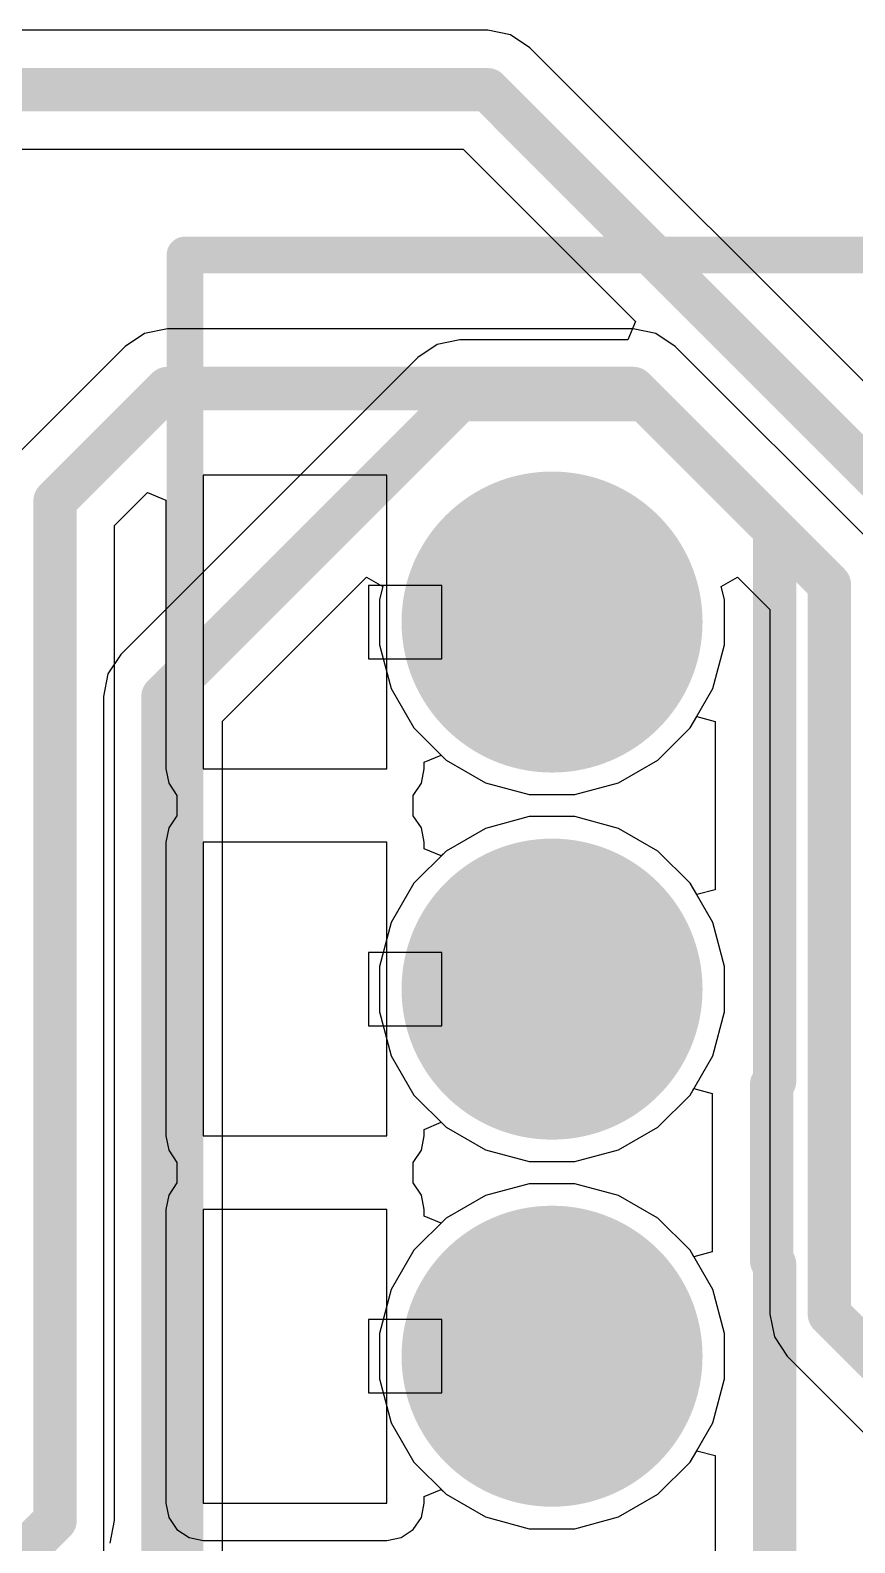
# Model space of a CAD drawing. Header units: inches. Extents: x -0.01 to 4.3, y -0.01 to 7.88.
# Drawn here: x 3.3688 to 3.5935, y 7.0862 to 7.4982 of the extents above; entities that cross this region are included whole.
import ezdxf

# ---------------------------------------------------------------- set-up
doc = ezdxf.new("R2010")
doc.units = ezdxf.units.IN
doc.header["$MEASUREMENT"] = 0
for name, color, linetype in [('Bottom Layer', 5, 'Continuous'), ('Bottom Solder', 6, 'Continuous'), ('Multi-Layer', 9, 'Continuous'), ('Pad Holes', 156, 'Continuous'), ('Top Layer', 1, 'Continuous'), ('Top Overlay', 2, 'Continuous'), ('Top Solder', 216, 'Continuous')]:
    doc.layers.add(name, color=color, linetype=linetype)

# ---------------------------------------------------------------- blocks, each defined once
blk = doc.blocks.new('B___P____31')
at = {"layer": 'Bottom Layer'}
h = blk.add_hatch(color=5, dxfattribs=at)
edge = h.paths.add_edge_path()
edge.add_arc((0.3, -0.75), 0.037, 0, 360)
h = blk.add_hatch(color=5, dxfattribs=at)
edge = h.paths.add_edge_path()
edge.add_arc((0.3, -0.85), 0.037, 0, 360)
h = blk.add_hatch(color=5, dxfattribs=at)
edge = h.paths.add_edge_path()
edge.add_arc((0.3, -0.95), 0.037, 0, 360)
at = {"layer": 'Bottom Solder'}
h = blk.add_hatch(color=6, dxfattribs=at)
edge = h.paths.add_edge_path()
edge.add_arc((0.3, -0.75), 0.041, 0, 360)
h = blk.add_hatch(color=6, dxfattribs=at)
edge = h.paths.add_edge_path()
edge.add_arc((0.3, -0.85), 0.041, 0, 360)
h = blk.add_hatch(color=6, dxfattribs=at)
edge = h.paths.add_edge_path()
edge.add_arc((0.3, -0.95), 0.041, 0, 360)
at = {"layer": 'Multi-Layer'}
h = blk.add_hatch(color=9, dxfattribs=at)
edge = h.paths.add_edge_path()
edge.add_arc((0.3, -0.75), 0.037, 0, 360)
h = blk.add_hatch(color=9, dxfattribs=at)
edge = h.paths.add_edge_path()
edge.add_arc((0.3, -0.85), 0.037, 0, 360)
h = blk.add_hatch(color=9, dxfattribs=at)
edge = h.paths.add_edge_path()
edge.add_arc((0.3, -0.95), 0.037, 0, 360)
at = {"layer": 'Pad Holes'}
h = blk.add_hatch(color=7, dxfattribs=at)
edge = h.paths.add_edge_path()
edge.add_arc((0.3, -0.75), 0.02, 0, 360)
h = blk.add_hatch(color=7, dxfattribs=at)
edge = h.paths.add_edge_path()
edge.add_arc((0.3, -0.85), 0.02, 0, 360)
h = blk.add_hatch(color=7, dxfattribs=at)
edge = h.paths.add_edge_path()
edge.add_arc((0.3, -0.95), 0.02, 0, 360)
at = {"layer": 'Top Layer'}
h = blk.add_hatch(color=1, dxfattribs=at)
edge = h.paths.add_edge_path()
edge.add_arc((0.3, -0.75), 0.037, 0, 360)
h = blk.add_hatch(color=1, dxfattribs=at)
edge = h.paths.add_edge_path()
edge.add_arc((0.3, -0.85), 0.037, 0, 360)
h = blk.add_hatch(color=1, dxfattribs=at)
edge = h.paths.add_edge_path()
edge.add_arc((0.3, -0.95), 0.037, 0, 360)
at = {"layer": 'Top Solder'}
h = blk.add_hatch(color=216, dxfattribs=at)
edge = h.paths.add_edge_path()
edge.add_arc((0.3, -0.75), 0.041, 0, 360)
h = blk.add_hatch(color=216, dxfattribs=at)
edge = h.paths.add_edge_path()
edge.add_arc((0.3, -0.85), 0.041, 0, 360)
h = blk.add_hatch(color=216, dxfattribs=at)
edge = h.paths.add_edge_path()
edge.add_arc((0.3, -0.95), 0.041, 0, 360)
at = {"layer": 'Bottom Layer'}
for p, q in [((0.345, -0.71), (0.345, -0.79)), ((0.395, -0.71), (0.345, -0.71)), ((0.395, -0.79), (0.395, -0.71)), ((0.33, -0.74), (0.33, -0.76)), ((0.35, -0.74), (0.33, -0.74)), ((0.35, -0.76), (0.35, -0.74)), ((0.33, -0.76), (0.35, -0.76)), ((0.345, -0.79), (0.395, -0.79)), ((0.345, -0.81), (0.345, -0.89)), ((0.395, -0.81), (0.345, -0.81)), ((0.395, -0.89), (0.395, -0.81)), ((0.33, -0.84), (0.33, -0.86)), ((0.35, -0.84), (0.33, -0.84)), ((0.35, -0.86), (0.35, -0.84)), ((0.33, -0.86), (0.35, -0.86)), ((0.345, -0.89), (0.395, -0.89)), ((0.345, -0.91), (0.345, -0.99)), ((0.395, -0.91), (0.345, -0.91)), ((0.395, -0.99), (0.395, -0.91)), ((0.33, -0.94), (0.33, -0.96)), ((0.35, -0.94), (0.33, -0.94)), ((0.35, -0.96), (0.35, -0.94)), ((0.33, -0.96), (0.35, -0.96)), ((0.345, -0.99), (0.395, -0.99))]:
    blk.add_line(p, q, dxfattribs=at)
at = {"layer": 'Top Overlay'}
for points in [[(0.4, 1.05, 0.01, 0.01, 0), (0.4, -1.05, 0.01, 0.01, 0)], [(0.4, -1.05, 0.01, 0.01, 0), (-0.4, -1.05, 0.01, 0.01, 0)]]:
    blk.add_lwpolyline(points, format="xyseb", dxfattribs=at)
blk.add_lwpolyline([(0.3975, -1.05, 0.005, 0.005, 1), (0.4025, -1.05, 0.005, 0.005, 1)], format="xyseb", close=True, dxfattribs=at)
blk.add_lwpolyline([(0.3975, -1.05, 0.005, 0.005, 1), (0.4025, -1.05, 0.005, 0.005, 1)], format="xyseb", close=True, dxfattribs=at)

msp = doc.modelspace()

# ---------------------------------------------------------------- linework, layer by layer
at = {"layer": 'Bottom Layer'}
for p, q in [((3.4062155, 7.4168391), (3.4000095, 7.4156046)), ((3.5331104, 7.4168391), (3.4062155, 7.4168391)), ((3.5393164, 7.4156046), (3.5331104, 7.4168391)), ((3.4000095, 7.4156046), (3.3947483, 7.4120892)), ((3.5445776, 7.4120892), (3.5393164, 7.4156046)), ((3.3947483, 7.4120892), (3.3641406, 7.3814815)), ((3.5980224, 7.3586444), (3.5445776, 7.4120892)), ((3.3918249, 7.363297), (3.4008041, 7.3722762)), ((3.4008041, 7.3722762), (3.4058041, 7.3702051)), ((3.4058041, 7.3702051), (3.4058041, 7.297)), ((3.3918249, 7.0922406), (3.3918249, 7.363297)), ((3.5570706, 7.3466563), (3.5615535, 7.3492445)), ((3.558, 7.3431877), (3.5570706, 7.3466563)), ((3.5615535, 7.3492445), (3.5703381, 7.3404599)), ((3.558, 7.3308123), (3.558, 7.3431877)), ((3.5703381, 7.3404599), (3.5703381, 7.1484448)), ((3.5547971, 7.3188587), (3.558, 7.3308123)), ((3.5486094, 7.3081413), (3.5547971, 7.3188587)), ((3.5398587, 7.2993906), (3.5486094, 7.3081413)), ((3.4761959, 7.2988031), (3.4808153, 7.3007166)), ((3.4761959, 7.297), (3.4761959, 7.2988031)), ((3.4808153, 7.3007166), (3.4821413, 7.2993906)), ((3.4821413, 7.2993906), (3.4928587, 7.2932029)), ((3.5291413, 7.2932029), (3.5398587, 7.2993906)), ((3.4058041, 7.297), (3.4065802, 7.2930982)), ((3.4065802, 7.2930982), (3.4087904, 7.2897905)), ((3.4732096, 7.2897905), (3.4754198, 7.2930982)), ((3.4754198, 7.2930982), (3.4761959, 7.297)), ((3.4928587, 7.2932029), (3.5048123, 7.29)), ((3.5171877, 7.29), (3.5291413, 7.2932029)), ((3.4087904, 7.2897905), (3.4087904, 7.2842095)), ((3.4732096, 7.2842095), (3.4732096, 7.2897905)), ((3.5048123, 7.29), (3.5171877, 7.29)), ((3.4065802, 7.2809018), (3.4058041, 7.277)), ((3.4087904, 7.2842095), (3.4065802, 7.2809018)), ((3.4754198, 7.2809018), (3.4732096, 7.2842095)), ((3.4761959, 7.277), (3.4754198, 7.2809018)), ((3.4928587, 7.2807971), (3.4821413, 7.2746094)), ((3.5048123, 7.284), (3.4928587, 7.2807971)), ((3.5171877, 7.284), (3.5048123, 7.284)), ((3.5291413, 7.2807971), (3.5171877, 7.284)), ((3.5398587, 7.2746094), (3.5291413, 7.2807971)), ((3.4058041, 7.277), (3.4058041, 7.197)), ((3.4761959, 7.2751969), (3.4761959, 7.277)), ((3.4808153, 7.2732834), (3.4761959, 7.2751969)), ((3.4821413, 7.2746094), (3.4808153, 7.2732834)), ((3.5486094, 7.2658587), (3.5398587, 7.2746094)), ((3.5547971, 7.2551413), (3.5486094, 7.2658587)), ((3.558, 7.2431877), (3.5547971, 7.2551413)), ((3.558, 7.2308123), (3.558, 7.2431877)), ((3.5547971, 7.2188587), (3.558, 7.2308123)), ((3.5486094, 7.2081413), (3.5547971, 7.2188587)), ((3.5398587, 7.1993906), (3.5486094, 7.2081413)), ((3.4761959, 7.1988031), (3.4808153, 7.2007166)), ((3.4761959, 7.197), (3.4761959, 7.1988031)), ((3.4808153, 7.2007166), (3.4821413, 7.1993906)), ((3.4821413, 7.1993906), (3.4928587, 7.1932029)), ((3.5291413, 7.1932029), (3.5398587, 7.1993906)), ((3.4058041, 7.197), (3.4065802, 7.1930982)), ((3.4754198, 7.1930982), (3.4761959, 7.197)), ((3.4065802, 7.1930982), (3.4087904, 7.1897905)), ((3.4732096, 7.1897905), (3.4754198, 7.1930982)), ((3.4928587, 7.1932029), (3.5048123, 7.19)), ((3.5048123, 7.19), (3.5171877, 7.19)), ((3.5171877, 7.19), (3.5291413, 7.1932029)), ((3.4087904, 7.1897905), (3.4087904, 7.1842095)), ((3.4732096, 7.1842095), (3.4732096, 7.1897905)), ((3.4087904, 7.1842095), (3.4065802, 7.1809018)), ((3.4754198, 7.1809018), (3.4732096, 7.1842095)), ((3.5048123, 7.184), (3.4928587, 7.1807971)), ((3.5171877, 7.184), (3.5048123, 7.184)), ((3.5291413, 7.1807971), (3.5171877, 7.184)), ((3.4065802, 7.1809018), (3.4058041, 7.177)), ((3.4761959, 7.177), (3.4754198, 7.1809018)), ((3.4928587, 7.1807971), (3.4821413, 7.1746094)), ((3.5398587, 7.1746094), (3.5291413, 7.1807971)), ((3.4058041, 7.177), (3.4058041, 7.097)), ((3.4761959, 7.1751969), (3.4761959, 7.177)), ((3.4808153, 7.1732834), (3.4761959, 7.1751969)), ((3.4821413, 7.1746094), (3.4808153, 7.1732834)), ((3.5486094, 7.1658587), (3.5398587, 7.1746094)), ((3.5547971, 7.1551413), (3.5486094, 7.1658587)), ((3.558, 7.1431877), (3.5547971, 7.1551413)), ((3.5703381, 7.1484448), (3.5715726, 7.1422388)), ((3.558, 7.1308123), (3.558, 7.1431877)), ((3.5715726, 7.1422388), (3.575088, 7.1369776)), ((3.575088, 7.1369776), (3.698942, 7.0131236)), ((3.5547971, 7.1188587), (3.558, 7.1308123)), ((3.5486094, 7.1081413), (3.5547971, 7.1188587)), ((3.5398587, 7.0993906), (3.5486094, 7.1081413)), ((3.4761959, 7.0988031), (3.4808153, 7.1007166)), ((3.4808153, 7.1007166), (3.4821413, 7.0993906)), ((3.4821413, 7.0993906), (3.4928587, 7.0932029)), ((3.5291413, 7.0932029), (3.5398587, 7.0993906)), ((3.4058041, 7.097), (3.4065802, 7.0930982)), ((3.4754198, 7.0930982), (3.4761959, 7.097)), ((3.4761959, 7.097), (3.4761959, 7.0988031)), ((3.3905904, 7.0860346), (3.3918249, 7.0922406)), ((3.4065802, 7.0930982), (3.4087904, 7.0897904)), ((3.4732096, 7.0897904), (3.4754198, 7.0930982)), ((3.4928587, 7.0932029), (3.5048123, 7.09)), ((3.5171877, 7.09), (3.5291413, 7.0932029)), ((3.4087904, 7.0897904), (3.4120982, 7.0875802)), ((3.4120982, 7.0875802), (3.416, 7.0868041)), ((3.466, 7.0868041), (3.4699018, 7.0875802)), ((3.4699018, 7.0875802), (3.4732096, 7.0897904)), ((3.5048123, 7.09), (3.5171877, 7.09)), ((3.416, 7.0868041), (3.466, 7.0868041))]:
    msp.add_line(p, q, dxfattribs=at)
for points in [[(3.3756078, 7.3700143, 0.011811, 0.011811, 0), (3.4062155, 7.400622, 0.011811, 0.011811, 0)], [(3.4062155, 7.400622, 0.011811, 0.011811, 0), (3.5331104, 7.400622, 0.011811, 0.011811, 0)], [(3.5331104, 7.400622, 0.011811, 0.011811, 0), (3.5865552, 7.3471772, 0.011811, 0.011811, 0)], [(3.3756078, 7.0922406, 0.011811, 0.011811, 0), (3.3756078, 7.3700143, 0.011811, 0.011811, 0)], [(3.5865552, 7.1484448, 0.011811, 0.011811, 0), (3.5865552, 7.3471772, 0.011811, 0.011811, 0)], [(3.5865552, 7.1484448, 0.011811, 0.011811, 0), (3.73, 7.005, 0.011811, 0.011811, 0)], [(3.345, 7.0616328, 0.011811, 0.011811, 0), (3.3756078, 7.0922406, 0.011811, 0.011811, 0)]]:
    msp.add_lwpolyline(points, format="xyseb", dxfattribs=at)
for points in [[(3.4032628, 7.400622, 0.0059055, 0.0059055, 1), (3.4091682, 7.400622, 0.0059055, 0.0059055, 1)], [(3.4032628, 7.400622, 0.0059055, 0.0059055, 1), (3.4091682, 7.400622, 0.0059055, 0.0059055, 1)], [(3.5301577, 7.400622, 0.0059055, 0.0059055, 1), (3.5360631, 7.400622, 0.0059055, 0.0059055, 1)], [(3.5301577, 7.400622, 0.0059055, 0.0059055, 1), (3.5360631, 7.400622, 0.0059055, 0.0059055, 1)], [(3.3726551, 7.3700143, 0.0059055, 0.0059055, 1), (3.3785605, 7.3700143, 0.0059055, 0.0059055, 1)], [(3.3726551, 7.3700143, 0.0059055, 0.0059055, 1), (3.3785605, 7.3700143, 0.0059055, 0.0059055, 1)], [(3.5836025, 7.3471772, 0.0059055, 0.0059055, 1), (3.5895079, 7.3471772, 0.0059055, 0.0059055, 1)], [(3.5836025, 7.3471772, 0.0059055, 0.0059055, 1), (3.5895079, 7.3471772, 0.0059055, 0.0059055, 1)], [(3.5836025, 7.1484448, 0.0059055, 0.0059055, 1), (3.5895079, 7.1484448, 0.0059055, 0.0059055, 1)], [(3.5836025, 7.1484448, 0.0059055, 0.0059055, 1), (3.5895079, 7.1484448, 0.0059055, 0.0059055, 1)], [(3.3726551, 7.0922406, 0.0059055, 0.0059055, 1), (3.3785605, 7.0922406, 0.0059055, 0.0059055, 1)], [(3.3726551, 7.0922406, 0.0059055, 0.0059055, 1), (3.3785605, 7.0922406, 0.0059055, 0.0059055, 1)]]:
    msp.add_lwpolyline(points, format="xyseb", close=True, dxfattribs=at)
at = {"layer": 'Top Layer'}
for p, q in [((3.4934905, 7.4982171), (2.5999188, 7.4982171)), ((3.4996965, 7.4969826), (3.4934905, 7.4982171)), ((3.5049577, 7.4934672), (3.4996965, 7.4969826)), ((3.6126167, 7.3858082), (3.5049577, 7.4934672)), ((2.6066361, 7.4657829), (3.4867732, 7.4657829)), ((3.4867732, 7.4657829), (3.533717, 7.4188391)), ((3.533717, 7.4188391), (3.5316459, 7.4138391)), ((3.4796836, 7.4126046), (3.4744224, 7.4090892)), ((3.4858896, 7.4138391), (3.4796836, 7.4126046)), ((3.5316459, 7.4138391), (3.4858896, 7.4138391)), ((3.4744224, 7.4090892), (3.3935328, 7.3281996)), ((3.4212171, 7.3100151), (3.4604465, 7.3492445)), ((3.4604465, 7.3492445), (3.4649294, 7.3466563)), ((3.4649294, 7.3466563), (3.464, 7.3431877)), ((3.464, 7.3431877), (3.464, 7.3308123)), ((3.464, 7.3308123), (3.4672029, 7.3188587)), ((3.3935328, 7.3281996), (3.3900174, 7.3229384)), ((3.3900174, 7.3229384), (3.3887829, 7.3167324)), ((3.4672029, 7.3188587), (3.4733906, 7.3081413)), ((3.3887829, 7.3167324), (3.3887829, 6.9710516)), ((3.4212171, 6.9710516), (3.4212171, 7.3100151)), ((3.5486094, 7.3081413), (3.5504049, 7.3112511)), ((3.5504049, 7.3112511), (3.5554049, 7.3099114)), ((3.5554049, 7.3099114), (3.5554049, 7.2873447)), ((3.4733906, 7.3081413), (3.4821413, 7.2993906)), ((3.5398587, 7.2993906), (3.5486094, 7.3081413)), ((3.4821413, 7.2993906), (3.4928587, 7.2932029)), ((3.5291413, 7.2932029), (3.5398587, 7.2993906)), ((3.4928587, 7.2932029), (3.5048123, 7.29)), ((3.5171877, 7.29), (3.5291413, 7.2932029)), ((3.5048123, 7.29), (3.5171877, 7.29)), ((3.5554049, 7.2873447), (3.5554045, 7.2873427)), ((3.5554045, 7.2873427), (3.5554045, 7.2640893)), ((3.4928587, 7.2807971), (3.4821413, 7.2746094)), ((3.5048123, 7.284), (3.4928587, 7.2807971)), ((3.5171877, 7.284), (3.5048123, 7.284)), ((3.5291413, 7.2807971), (3.5171877, 7.284)), ((3.5398587, 7.2746094), (3.5291413, 7.2807971)), ((3.4821413, 7.2746094), (3.4733906, 7.2658587)), ((3.5486094, 7.2658587), (3.5398587, 7.2746094)), ((3.4733906, 7.2658587), (3.4672029, 7.2551413)), ((3.5504045, 7.2627496), (3.5486094, 7.2658587)), ((3.5554045, 7.2640893), (3.5504045, 7.2627496)), ((3.4672029, 7.2551413), (3.464, 7.2431877)), ((3.464, 7.2431877), (3.464, 7.2308123)), ((3.464, 7.2308123), (3.4672029, 7.2188587)), ((3.4672029, 7.2188587), (3.4733906, 7.2081413)), ((3.4733906, 7.2081413), (3.4821413, 7.1993906)), ((3.5398587, 7.1993906), (3.5486094, 7.2081413)), ((3.5486094, 7.2081413), (3.5496334, 7.2099149)), ((3.5496334, 7.2099149), (3.5546334, 7.2085751)), ((3.5546334, 7.2085751), (3.5546334, 7.1654249)), ((3.4821413, 7.1993906), (3.4928587, 7.1932029)), ((3.5291413, 7.1932029), (3.5398587, 7.1993906)), ((3.4928587, 7.1932029), (3.5048123, 7.19)), ((3.5048123, 7.19), (3.5171877, 7.19)), ((3.5171877, 7.19), (3.5291413, 7.1932029)), ((3.5048123, 7.184), (3.4928587, 7.1807971)), ((3.5171877, 7.184), (3.5048123, 7.184)), ((3.5291413, 7.1807971), (3.5171877, 7.184)), ((3.4928587, 7.1807971), (3.4821413, 7.1746094)), ((3.5398587, 7.1746094), (3.5291413, 7.1807971)), ((3.4821413, 7.1746094), (3.4733906, 7.1658587)), ((3.5486094, 7.1658587), (3.5398587, 7.1746094)), ((3.4733906, 7.1658587), (3.4672029, 7.1551413)), ((3.5496334, 7.1640851), (3.5486094, 7.1658587)), ((3.5546334, 7.1654249), (3.5496334, 7.1640851)), ((3.4672029, 7.1551413), (3.464, 7.1431877)), ((3.464, 7.1431877), (3.464, 7.1308123)), ((3.464, 7.1308123), (3.4672029, 7.1188587)), ((3.4672029, 7.1188587), (3.4733906, 7.1081413)), ((3.4733906, 7.1081413), (3.4821413, 7.0993906)), ((3.5398587, 7.0993906), (3.5486094, 7.1081413)), ((3.5486094, 7.1081413), (3.5504049, 7.1112511)), ((3.5504049, 7.1112511), (3.5554049, 7.1099114)), ((3.5554049, 7.1099114), (3.5554049, 7.0640886)), ((3.4821413, 7.0993906), (3.4928587, 7.0932029)), ((3.5291413, 7.0932029), (3.5398587, 7.0993906)), ((3.4928587, 7.0932029), (3.5048123, 7.09)), ((3.5171877, 7.09), (3.5291413, 7.0932029)), ((3.5048123, 7.09), (3.5171877, 7.09))]:
    msp.add_line(p, q, dxfattribs=at)
for points in [[(2.5999188, 7.482, 0.011811, 0.011811, 0), (3.4934905, 7.482, 0.011811, 0.011811, 0)], [(3.4934905, 7.482, 0.011811, 0.011811, 0), (3.6011495, 7.374341, 0.011811, 0.011811, 0)], [(3.405, 7.3167324, 0.011811, 0.011811, 0), (3.4858896, 7.397622, 0.011811, 0.011811, 0)], [(3.4858896, 7.397622, 0.011811, 0.011811, 0), (3.5361104, 7.397622, 0.011811, 0.011811, 0)], [(3.5361104, 7.397622, 0.011811, 0.011811, 0), (3.571622, 7.3621104, 0.011811, 0.011811, 0)], [(3.571622, 7.2873431, 0.011811, 0.011811, 0), (3.571622, 7.3621104, 0.011811, 0.011811, 0)], [(3.405, 6.94, 0.011811, 0.011811, 0), (3.405, 7.3167324, 0.011811, 0.011811, 0)], [(3.5716216, 7.2873427, 0.011811, 0.011811, 0), (3.571622, 7.2873431, 0.011811, 0.011811, 0)], [(3.5716216, 7.2118898, 0.011811, 0.011811, 0), (3.5716216, 7.2873427, 0.011811, 0.011811, 0)], [(3.5708505, 7.2111187, 0.011811, 0.011811, 0), (3.5716216, 7.2118898, 0.011811, 0.011811, 0)], [(3.5708505, 7.1628818, 0.011811, 0.011811, 0), (3.5708505, 7.2111187, 0.011811, 0.011811, 0)], [(3.5708505, 7.1628818, 0.011811, 0.011811, 0), (3.571622, 7.1621103, 0.011811, 0.011811, 0)], [(3.571622, 7.0558581, 0.011811, 0.011811, 0), (3.571622, 7.1621103, 0.011811, 0.011811, 0)]]:
    msp.add_lwpolyline(points, format="xyseb", dxfattribs=at)
for points in [[(3.4905378, 7.482, 0.0059055, 0.0059055, 1), (3.4964432, 7.482, 0.0059055, 0.0059055, 1)], [(3.4905378, 7.482, 0.0059055, 0.0059055, 1), (3.4964432, 7.482, 0.0059055, 0.0059055, 1)], [(3.4829369, 7.397622, 0.0059055, 0.0059055, 1), (3.4888423, 7.397622, 0.0059055, 0.0059055, 1)], [(3.4829369, 7.397622, 0.0059055, 0.0059055, 1), (3.4888423, 7.397622, 0.0059055, 0.0059055, 1)], [(3.5331577, 7.397622, 0.0059055, 0.0059055, 1), (3.5390631, 7.397622, 0.0059055, 0.0059055, 1)], [(3.5331577, 7.397622, 0.0059055, 0.0059055, 1), (3.5390631, 7.397622, 0.0059055, 0.0059055, 1)], [(3.5686693, 7.3621104, 0.0059055, 0.0059055, 1), (3.5745747, 7.3621104, 0.0059055, 0.0059055, 1)], [(3.5686693, 7.3621104, 0.0059055, 0.0059055, 1), (3.5745747, 7.3621104, 0.0059055, 0.0059055, 1)], [(3.4020473, 7.3167324, 0.0059055, 0.0059055, 1), (3.4079527, 7.3167324, 0.0059055, 0.0059055, 1)], [(3.4020473, 7.3167324, 0.0059055, 0.0059055, 1), (3.4079527, 7.3167324, 0.0059055, 0.0059055, 1)], [(3.5686689, 7.2873427, 0.0059055, 0.0059055, 1), (3.5745743, 7.2873427, 0.0059055, 0.0059055, 1)], [(3.5686689, 7.2873427, 0.0059055, 0.0059055, 1), (3.5745743, 7.2873427, 0.0059055, 0.0059055, 1)], [(3.5686693, 7.2873431, 0.0059055, 0.0059055, 1), (3.5745747, 7.2873431, 0.0059055, 0.0059055, 1)], [(3.5686693, 7.2873431, 0.0059055, 0.0059055, 1), (3.5745747, 7.2873431, 0.0059055, 0.0059055, 1)], [(3.5678978, 7.2111187, 0.0059055, 0.0059055, 1), (3.5738032, 7.2111187, 0.0059055, 0.0059055, 1)], [(3.5678978, 7.2111187, 0.0059055, 0.0059055, 1), (3.5738032, 7.2111187, 0.0059055, 0.0059055, 1)], [(3.5686689, 7.2118898, 0.0059055, 0.0059055, 1), (3.5745743, 7.2118898, 0.0059055, 0.0059055, 1)], [(3.5686689, 7.2118898, 0.0059055, 0.0059055, 1), (3.5745743, 7.2118898, 0.0059055, 0.0059055, 1)], [(3.5678978, 7.1628818, 0.0059055, 0.0059055, 1), (3.5738032, 7.1628818, 0.0059055, 0.0059055, 1)], [(3.5678978, 7.1628818, 0.0059055, 0.0059055, 1), (3.5738032, 7.1628818, 0.0059055, 0.0059055, 1)], [(3.5686693, 7.1621103, 0.0059055, 0.0059055, 1), (3.5745747, 7.1621103, 0.0059055, 0.0059055, 1)], [(3.5686693, 7.1621103, 0.0059055, 0.0059055, 1), (3.5745747, 7.1621103, 0.0059055, 0.0059055, 1)]]:
    msp.add_lwpolyline(points, format="xyseb", close=True, dxfattribs=at)

# ---------------------------------------------------------------- block references
at = {"rotation": 180}
msp.add_blockref('B___P____31', (3.811, 6.387), dxfattribs=at)

doc.saveas('drawing.dxf')
